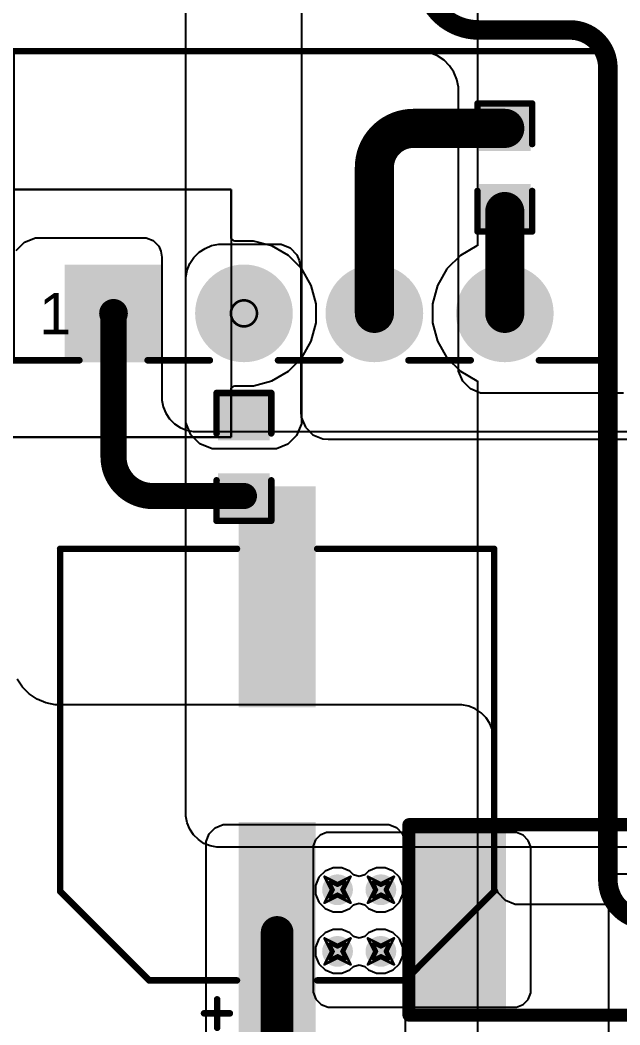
# Model space of a CAD drawing. Header units: inches. Extents: x -2 to 5376, y -4 to 5426.
# Drawn here: x 97.49 to 109.18, y 9.26 to 28.82 of the extents above; entities that cross this region are included whole.
import ezdxf

# ---------------------------------------------------------------- set-up
doc = ezdxf.new("R2010")
doc.units = ezdxf.units.IN
for name, color, linetype in [('Bottom Layer', 5, 'Continuous'), ('Bottom Overlay', 54, 'Continuous'), ('Bottom Paste', 16, 'Continuous'), ('Bottom Solder', 6, 'Continuous'), ('Drill Drawing', 1, 'Continuous'), ('Layer 1', 16, 'Continuous'), ('Layer 2', 76, 'Continuous'), ('Multi-Layer', 9, 'Continuous'), ('Pad Holes', 156, 'Continuous'), ('Top Layer', 1, 'Continuous'), ('Top Overlay', 2, 'Continuous'), ('Top Paste', 8, 'Continuous'), ('Top Solder', 216, 'Continuous'), ('Via Holes', 16, 'Continuous')]:
    doc.layers.add(name, color=color, linetype=linetype)
doc.styles.add('Arial', font='', dxfattribs={"height": 0.2})
doc.styles.get('Arial').set_extended_font_data('Arial')

# ---------------------------------------------------------------- blocks, each defined once
blk = doc.blocks.new('UD2C100M0810_129')
at = {"layer": 'Top Layer'}
for points in [[(-5.367, 0.7), (-1.167, 0.7), (-1.167, -0.7), (-5.367, -0.7)], [(1.167, 0.7), (5.367, 0.7), (5.367, -0.7), (1.167, -0.7)]]:
    blk.add_hatch(color=1, dxfattribs=at).paths.add_polyline_path(points)
at = {"layer": 'Top Paste'}
for points in [[(-5.367, 0.7), (-1.167, 0.7), (-1.167, -0.7), (-5.367, -0.7)], [(1.167, 0.7), (5.367, 0.7), (5.367, -0.7), (1.167, -0.7)]]:
    blk.add_hatch(color=8, dxfattribs=at).paths.add_polyline_path(points)
at = {"layer": 'Top Solder'}
for points in [[(-5.418, 0.751), (-1.116, 0.751), (-1.116, -0.751), (-5.418, -0.751)], [(1.116, 0.751), (5.418, 0.751), (5.418, -0.751), (1.116, -0.751)]]:
    blk.add_hatch(color=216, dxfattribs=at).paths.add_polyline_path(points)
at = {"layer": 'Top Overlay', "const_width": 0.127}
for points in [[(-2.465, 4.226), (-4.201, 2.49)], [(-2.465, 4.226), (4.201, 4.226)], [(4.201, 4.226), (4.201, 0.782)], [(-4.201, 2.49), (-4.201, 0.782)], [(-4.842, 1.423), (-4.842, 0.92)], [(-5.123, 1.168), (-4.57, 1.168)], [(-4.201, -0.782), (-4.201, -2.49)], [(4.201, -0.782), (4.201, -4.226)], [(-4.201, -2.49), (-2.465, -4.226)], [(-2.465, -4.226), (4.201, -4.226)]]:
    blk.add_lwpolyline(points, dxfattribs=at)
at = {"layer": 'Top Overlay', "const_width": 0.0635}
for points in [[(-2.497, 4.226, 1), (-2.433, 4.226, 1)], [(-2.497, 4.226, 1), (-2.433, 4.226, 1)], [(4.169, 4.226, 1), (4.233, 4.226, 1)], [(4.169, 4.226, 1), (4.233, 4.226, 1)], [(-4.233, 2.49, 1), (-4.169, 2.49, 1)], [(-4.233, 2.49, 1), (-4.169, 2.49, 1)], [(-4.874, 1.423, 1), (-4.81, 1.423, 1)], [(-5.155, 1.168, 1), (-5.092, 1.168, 1)], [(-4.602, 1.168, 1), (-4.538, 1.168, 1)], [(-4.874, 0.92, 1), (-4.81, 0.92, 1)], [(-4.233, 0.782, 1), (-4.169, 0.782, 1)], [(4.169, 0.782, 1), (4.233, 0.782, 1)], [(-4.233, -0.782, 1), (-4.169, -0.782, 1)], [(4.169, -0.782, 1), (4.233, -0.782, 1)], [(-4.233, -2.49, 1), (-4.169, -2.49, 1)], [(-4.233, -2.49, 1), (-4.169, -2.49, 1)], [(-2.497, -4.226, 1), (-2.433, -4.226, 1)], [(-2.497, -4.226, 1), (-2.433, -4.226, 1)], [(4.169, -4.226, 1), (4.233, -4.226, 1)], [(4.169, -4.226, 1), (4.233, -4.226, 1)]]:
    blk.add_lwpolyline(points, format="xyb", close=True, dxfattribs=at)
blk = doc.blocks.new('B0303S_1WR2_140')
at = {"layer": 'Bottom Layer'}
blk.add_hatch(color=5, dxfattribs=at).paths.add_polyline_path([(-4.71, 0.9), (-2.91, 0.9), (-2.91, -0.9), (-4.71, -0.9)])
h = blk.add_hatch(color=5, dxfattribs=at)
edge = h.paths.add_edge_path()
edge.add_arc((-1.27, 0), 0.9, 0, 360)
h = blk.add_hatch(color=5, dxfattribs=at)
edge = h.paths.add_edge_path()
edge.add_arc((1.27, 0), 0.9, 0, 360)
h = blk.add_hatch(color=5, dxfattribs=at)
edge = h.paths.add_edge_path()
edge.add_arc((3.81, 0), 0.9, 0, 360)
at = {"layer": 'Bottom Solder'}
blk.add_hatch(color=6, dxfattribs=at).paths.add_polyline_path([(-4.761, 0.951), (-2.859, 0.951), (-2.859, -0.951), (-4.761, -0.951)])
h = blk.add_hatch(color=6, dxfattribs=at)
edge = h.paths.add_edge_path()
edge.add_arc((-1.27, 0), 0.951, 0, 360)
h = blk.add_hatch(color=6, dxfattribs=at)
edge = h.paths.add_edge_path()
edge.add_arc((1.27, 0), 0.951, 0, 360)
h = blk.add_hatch(color=6, dxfattribs=at)
edge = h.paths.add_edge_path()
edge.add_arc((3.81, 0), 0.951, 0, 360)
at = {"layer": 'Layer 1'}
blk.add_hatch(color=16, dxfattribs=at).paths.add_polyline_path([(-4.71, 0.9), (-2.91, 0.9), (-2.91, -0.9), (-4.71, -0.9)])
h = blk.add_hatch(color=16, dxfattribs=at)
edge = h.paths.add_edge_path()
edge.add_arc((-1.27, 0), 0.9, 0, 360)
h = blk.add_hatch(color=16, dxfattribs=at)
edge = h.paths.add_edge_path()
edge.add_arc((1.27, 0), 0.9, 0, 360)
h = blk.add_hatch(color=16, dxfattribs=at)
edge = h.paths.add_edge_path()
edge.add_arc((3.81, 0), 0.9, 0, 360)
at = {"layer": 'Layer 2'}
blk.add_hatch(color=76, dxfattribs=at).paths.add_polyline_path([(-4.71, 0.9), (-2.91, 0.9), (-2.91, -0.9), (-4.71, -0.9)])
h = blk.add_hatch(color=76, dxfattribs=at)
edge = h.paths.add_edge_path()
edge.add_arc((-1.27, 0), 0.9, 0, 360)
h = blk.add_hatch(color=76, dxfattribs=at)
edge = h.paths.add_edge_path()
edge.add_arc((1.27, 0), 0.9, 0, 360)
h = blk.add_hatch(color=76, dxfattribs=at)
edge = h.paths.add_edge_path()
edge.add_arc((3.81, 0), 0.9, 0, 360)
at = {"layer": 'Multi-Layer'}
blk.add_hatch(color=9, dxfattribs=at).paths.add_polyline_path([(-4.71, 0.9), (-2.91, 0.9), (-2.91, -0.9), (-4.71, -0.9)])
h = blk.add_hatch(color=9, dxfattribs=at)
edge = h.paths.add_edge_path()
edge.add_arc((-1.27, 0), 0.9, 0, 360)
h = blk.add_hatch(color=9, dxfattribs=at)
edge = h.paths.add_edge_path()
edge.add_arc((1.27, 0), 0.9, 0, 360)
h = blk.add_hatch(color=9, dxfattribs=at)
edge = h.paths.add_edge_path()
edge.add_arc((3.81, 0), 0.9, 0, 360)
at = {"layer": 'Pad Holes'}
h = blk.add_hatch(color=7, dxfattribs=at)
edge = h.paths.add_edge_path()
edge.add_arc((-3.81, 0), 0.45, 0, 360)
h = blk.add_hatch(color=7, dxfattribs=at)
edge = h.paths.add_edge_path()
edge.add_arc((-1.27, 0), 0.45, 0, 360)
h = blk.add_hatch(color=7, dxfattribs=at)
edge = h.paths.add_edge_path()
edge.add_arc((1.27, 0), 0.45, 0, 360)
h = blk.add_hatch(color=7, dxfattribs=at)
edge = h.paths.add_edge_path()
edge.add_arc((3.81, 0), 0.45, 0, 360)
at = {"layer": 'Top Layer'}
blk.add_hatch(color=1, dxfattribs=at).paths.add_polyline_path([(-4.71, 0.9), (-2.91, 0.9), (-2.91, -0.9), (-4.71, -0.9)])
h = blk.add_hatch(color=1, dxfattribs=at)
edge = h.paths.add_edge_path()
edge.add_arc((-1.27, 0), 0.9, 0, 360)
h = blk.add_hatch(color=1, dxfattribs=at)
edge = h.paths.add_edge_path()
edge.add_arc((1.27, 0), 0.9, 0, 360)
h = blk.add_hatch(color=1, dxfattribs=at)
edge = h.paths.add_edge_path()
edge.add_arc((3.81, 0), 0.9, 0, 360)
at = {"layer": 'Top Solder'}
blk.add_hatch(color=216, dxfattribs=at).paths.add_polyline_path([(-4.761, 0.951), (-2.859, 0.951), (-2.859, -0.951), (-4.761, -0.951)])
h = blk.add_hatch(color=216, dxfattribs=at)
edge = h.paths.add_edge_path()
edge.add_arc((-1.27, 0), 0.951, 0, 360)
h = blk.add_hatch(color=216, dxfattribs=at)
edge = h.paths.add_edge_path()
edge.add_arc((1.27, 0), 0.951, 0, 360)
h = blk.add_hatch(color=216, dxfattribs=at)
edge = h.paths.add_edge_path()
edge.add_arc((3.81, 0), 0.951, 0, 360)
at = {"layer": 'Top Overlay', "const_width": 0.127}
for points in [[(-5.791, 5.105), (5.809, 5.105)], [(-5.791, -0.914), (-5.791, 5.086)], [(5.817, -0.894), (5.817, 5.105)], [(-5.791, -0.914), (-4.474, -0.914)], [(-3.146, -0.914), (-1.934, -0.914)], [(-0.606, -0.914), (0.606, -0.914)], [(1.934, -0.914), (3.146, -0.914)], [(4.474, -0.914), (5.817, -0.914)]]:
    blk.add_lwpolyline(points, dxfattribs=at)
at = {"layer": 'Top Overlay', "const_width": 0.0635}
for points in [[(-5.823, 5.105, 1), (-5.759, 5.105, 1)], [(-5.823, 5.086, 1), (-5.759, 5.086, 1)], [(5.777, 5.105, 1), (5.84, 5.105, 1)], [(5.785, 5.105, 1), (5.848, 5.105, 1)], [(-5.823, -0.914, 1), (-5.759, -0.914, 1)], [(-5.823, -0.914, 1), (-5.759, -0.914, 1)], [(-4.506, -0.914, 1), (-4.442, -0.914, 1)], [(-3.178, -0.914, 1), (-3.114, -0.914, 1)], [(-1.966, -0.914, 1), (-1.902, -0.914, 1)], [(-0.638, -0.914, 1), (-0.574, -0.914, 1)], [(0.574, -0.914, 1), (0.638, -0.914, 1)], [(1.902, -0.914, 1), (1.966, -0.914, 1)], [(3.114, -0.914, 1), (3.178, -0.914, 1)], [(4.442, -0.914, 1), (4.506, -0.914, 1)], [(5.785, -0.894, 1), (5.848, -0.894, 1)], [(5.785, -0.914, 1), (5.848, -0.914, 1)]]:
    blk.add_lwpolyline(points, format="xyb", close=True, dxfattribs=at)
at = {"layer": 'Top Overlay', "style": 'Arial'}
blk.add_text('1', height=0.8, rotation=360, dxfattribs=at).set_placement((-5.258, -0.406))
blk = doc.blocks.new('RES_2512_B_155')
at = {"layer": 'Bottom Layer'}
for points in [[(-4.05, 1.7), (-2.45, 1.7), (-2.45, -1.7), (-4.05, -1.7)], [(2.45, 1.7), (4.05, 1.7), (4.05, -1.7), (2.45, -1.7)]]:
    blk.add_hatch(color=5, dxfattribs=at).paths.add_polyline_path(points)
at = {"layer": 'Bottom Paste'}
for points in [[(-4.05, 1.7), (-2.45, 1.7), (-2.45, -1.7), (-4.05, -1.7)], [(2.45, 1.7), (4.05, 1.7), (4.05, -1.7), (2.45, -1.7)]]:
    blk.add_hatch(color=16, dxfattribs=at).paths.add_polyline_path(points)
at = {"layer": 'Bottom Solder'}
for points in [[(-4.152, 1.802), (-2.348, 1.802), (-2.348, -1.802), (-4.152, -1.802)], [(2.348, 1.802), (4.152, 1.802), (4.152, -1.802), (2.348, -1.802)]]:
    blk.add_hatch(color=6, dxfattribs=at).paths.add_polyline_path(points)
at = {"layer": 'Bottom Overlay', "const_width": 0.254}
for points in [[(4.237, 1.854), (-4.242, 1.854)], [(-4.242, 1.854), (-4.242, -1.854)], [(4.237, 1.854), (4.237, -1.854)], [(4.237, -1.854), (-4.242, -1.854)]]:
    blk.add_lwpolyline(points, dxfattribs=at)
at = {"layer": 'Bottom Overlay', "const_width": 0.127}
for points in [[(-4.305, 1.854, 1), (-4.178, 1.854, 1)], [(-4.305, 1.854, 1), (-4.178, 1.854, 1)], [(4.173, 1.854, 1), (4.3, 1.854, 1)], [(4.173, 1.854, 1), (4.3, 1.854, 1)], [(-4.305, -1.854, 1), (-4.178, -1.854, 1)], [(-4.305, -1.854, 1), (-4.178, -1.854, 1)], [(4.173, -1.854, 1), (4.3, -1.854, 1)], [(4.173, -1.854, 1), (4.3, -1.854, 1)]]:
    blk.add_lwpolyline(points, format="xyb", close=True, dxfattribs=at)
blk = doc.blocks.new('C___0603_B_286')
at = {"layer": 'Bottom Layer'}
for points in [[(-1.143, -0.445), (-1.143, 0.445), (-0.381, 0.445), (-0.381, -0.445)], [(0.381, -0.445), (0.381, 0.445), (1.143, 0.445), (1.143, -0.445)]]:
    blk.add_hatch(color=5, dxfattribs=at).paths.add_polyline_path(points)
at = {"layer": 'Bottom Paste'}
for points in [[(-1.143, -0.445), (-1.143, 0.445), (-0.381, 0.445), (-0.381, -0.445)], [(0.381, -0.445), (0.381, 0.445), (1.143, 0.445), (1.143, -0.445)]]:
    blk.add_hatch(color=16, dxfattribs=at).paths.add_polyline_path(points)
at = {"layer": 'Bottom Solder'}
for points in [[(-1.203, -0.504), (-1.203, 0.504), (-0.321, 0.504), (-0.321, -0.504)], [(0.321, -0.504), (0.321, 0.504), (1.203, 0.504), (1.203, -0.504)]]:
    blk.add_hatch(color=6, dxfattribs=at).paths.add_polyline_path(points)
at = {"layer": 'Bottom Overlay', "const_width": 0.127}
for points in [[(-0.457, 0.533), (-1.245, 0.533)], [(-1.245, -0.533), (-1.245, 0.533)], [(1.245, 0.533), (0.457, 0.533)], [(1.245, -0.533), (1.245, 0.533)], [(-0.457, -0.533), (-1.245, -0.533)], [(1.245, -0.533), (0.457, -0.533)]]:
    blk.add_lwpolyline(points, dxfattribs=at)
at = {"layer": 'Bottom Overlay', "const_width": 0.0635}
for points in [[(-1.276, 0.533, 1), (-1.213, 0.533, 1)], [(-1.276, 0.533, 1), (-1.213, 0.533, 1)], [(-0.489, 0.533, 1), (-0.425, 0.533, 1)], [(0.425, 0.533, 1), (0.489, 0.533, 1)], [(1.213, 0.533, 1), (1.276, 0.533, 1)], [(1.213, 0.533, 1), (1.276, 0.533, 1)], [(-1.276, -0.533, 1), (-1.213, -0.533, 1)], [(-1.276, -0.533, 1), (-1.213, -0.533, 1)], [(-0.489, -0.533, 1), (-0.425, -0.533, 1)], [(0.425, -0.533, 1), (0.489, -0.533, 1)], [(1.213, -0.533, 1), (1.276, -0.533, 1)], [(1.213, -0.533, 1), (1.276, -0.533, 1)]]:
    blk.add_lwpolyline(points, format="xyb", close=True, dxfattribs=at)
blk = doc.blocks.new('C___0603_B_287')
at = {"layer": 'Bottom Layer'}
for points in [[(-1.143, -0.445), (-1.143, 0.445), (-0.381, 0.445), (-0.381, -0.445)], [(0.381, -0.445), (0.381, 0.445), (1.143, 0.445), (1.143, -0.445)]]:
    blk.add_hatch(color=5, dxfattribs=at).paths.add_polyline_path(points)
at = {"layer": 'Bottom Paste'}
for points in [[(-1.143, -0.445), (-1.143, 0.445), (-0.381, 0.445), (-0.381, -0.445)], [(0.381, -0.445), (0.381, 0.445), (1.143, 0.445), (1.143, -0.445)]]:
    blk.add_hatch(color=16, dxfattribs=at).paths.add_polyline_path(points)
at = {"layer": 'Bottom Solder'}
for points in [[(-1.203, -0.504), (-1.203, 0.504), (-0.321, 0.504), (-0.321, -0.504)], [(0.321, -0.504), (0.321, 0.504), (1.203, 0.504), (1.203, -0.504)]]:
    blk.add_hatch(color=6, dxfattribs=at).paths.add_polyline_path(points)
at = {"layer": 'Bottom Overlay', "const_width": 0.127}
for points in [[(-1.245, 0.533), (-0.457, 0.533)], [(-1.245, 0.533), (-1.245, -0.533)], [(0.457, 0.533), (1.245, 0.533)], [(1.245, 0.533), (1.245, -0.533)], [(-1.245, -0.533), (-0.457, -0.533)], [(0.457, -0.533), (1.245, -0.533)]]:
    blk.add_lwpolyline(points, dxfattribs=at)
at = {"layer": 'Bottom Overlay', "const_width": 0.0635}
for points in [[(-1.276, 0.533, 1), (-1.213, 0.533, 1)], [(-1.276, 0.533, 1), (-1.213, 0.533, 1)], [(-0.489, 0.533, 1), (-0.425, 0.533, 1)], [(0.425, 0.533, 1), (0.489, 0.533, 1)], [(1.213, 0.533, 1), (1.276, 0.533, 1)], [(1.213, 0.533, 1), (1.276, 0.533, 1)], [(-1.276, -0.533, 1), (-1.213, -0.533, 1)], [(-1.276, -0.533, 1), (-1.213, -0.533, 1)], [(-0.489, -0.533, 1), (-0.425, -0.533, 1)], [(0.425, -0.533, 1), (0.489, -0.533, 1)], [(1.213, -0.533, 1), (1.276, -0.533, 1)], [(1.213, -0.533, 1), (1.276, -0.533, 1)]]:
    blk.add_lwpolyline(points, format="xyb", close=True, dxfattribs=at)

msp = doc.modelspace()

# ---------------------------------------------------------------- hatches: boundary and pattern name
at = {"layer": 'Bottom Layer'}
h = msp.add_hatch(color=5, dxfattribs=at)
edge = h.paths.add_edge_path()
edge.add_arc((103.677, 11.893), 0.3, 0, 360)
h = msp.add_hatch(color=5, dxfattribs=at)
edge = h.paths.add_edge_path()
edge.add_arc((104.521, 11.893), 0.3, 0, 360)
h = msp.add_hatch(color=5, dxfattribs=at)
edge = h.paths.add_edge_path()
edge.add_arc((103.677, 10.693), 0.3, 0, 360)
h = msp.add_hatch(color=5, dxfattribs=at)
edge = h.paths.add_edge_path()
edge.add_arc((104.521, 10.693), 0.3, 0, 360)
at = {"layer": 'Layer 1'}
h = msp.add_hatch(color=16, dxfattribs=at)
edge = h.paths.add_edge_path()
edge.add_arc((103.677, 11.893), 0.3, 0, 360)
h = msp.add_hatch(color=16, dxfattribs=at)
edge = h.paths.add_edge_path()
edge.add_arc((104.521, 11.893), 0.3, 0, 360)
h = msp.add_hatch(color=16, dxfattribs=at)
edge = h.paths.add_edge_path()
edge.add_arc((103.677, 10.693), 0.3, 0, 360)
h = msp.add_hatch(color=16, dxfattribs=at)
edge = h.paths.add_edge_path()
edge.add_arc((104.521, 10.693), 0.3, 0, 360)
at = {"layer": 'Layer 2'}
h = msp.add_hatch(color=76, dxfattribs=at)
edge = h.paths.add_edge_path()
edge.add_arc((103.677, 11.893), 0.3, 0, 360)
h = msp.add_hatch(color=76, dxfattribs=at)
edge = h.paths.add_edge_path()
edge.add_arc((104.521, 11.893), 0.3, 0, 360)
h = msp.add_hatch(color=76, dxfattribs=at)
edge = h.paths.add_edge_path()
edge.add_arc((103.677, 10.693), 0.3, 0, 360)
h = msp.add_hatch(color=76, dxfattribs=at)
edge = h.paths.add_edge_path()
edge.add_arc((104.521, 10.693), 0.3, 0, 360)
at = {"layer": 'Top Layer'}
h = msp.add_hatch(color=1, dxfattribs=at)
edge = h.paths.add_edge_path()
edge.add_arc((103.677, 11.893), 0.3, 0, 360)
h = msp.add_hatch(color=1, dxfattribs=at)
edge = h.paths.add_edge_path()
edge.add_arc((104.521, 11.893), 0.3, 0, 360)
h = msp.add_hatch(color=1, dxfattribs=at)
edge = h.paths.add_edge_path()
edge.add_arc((103.677, 10.693), 0.3, 0, 360)
h = msp.add_hatch(color=1, dxfattribs=at)
edge = h.paths.add_edge_path()
edge.add_arc((104.521, 10.693), 0.3, 0, 360)
at = {"layer": 'Via Holes'}
h = msp.add_hatch(color=7, dxfattribs=at)
edge = h.paths.add_edge_path()
edge.add_arc((103.677, 11.893), 0.15, 0, 360)
h = msp.add_hatch(color=7, dxfattribs=at)
edge = h.paths.add_edge_path()
edge.add_arc((104.521, 11.893), 0.15, 0, 360)
h = msp.add_hatch(color=7, dxfattribs=at)
edge = h.paths.add_edge_path()
edge.add_arc((103.677, 10.693), 0.15, 0, 360)
h = msp.add_hatch(color=7, dxfattribs=at)
edge = h.paths.add_edge_path()
edge.add_arc((104.521, 10.693), 0.15, 0, 360)

# ---------------------------------------------------------------- linework, layer by layer
at = {"layer": 'Bottom Layer'}
for p, q in [((102.972, 35.266), (102.972, 21.082)), ((100.722, 24.522), (100.722, 32.397)), ((100.722, 21.706), (100.722, 24.522)), ((100.722, 24.522), (100.722, 24.522)), ((100.722, 21.528), (100.722, 21.706)), ((100.722, 21.706), (100.722, 21.706)), ((100.722, 21.706), (100.722, 21.706)), ((100.722, 21.113), (100.722, 21.528)), ((100.722, 20.986), (100.722, 21.113)), ((100.819, 20.752), (100.722, 20.986)), ((102.972, 20.961), (102.88, 20.739)), ((102.972, 21.082), (102.972, 20.961)), ((100.998, 20.573), (100.819, 20.752)), ((102.88, 20.739), (102.709, 20.568)), ((101.232, 20.476), (100.998, 20.573)), ((102.709, 20.568), (102.486, 20.476)), ((101.359, 20.476), (101.232, 20.476)), ((102.486, 20.476), (101.359, 20.476)), ((103.34, 12.957), (103.249, 12.866)), ((103.459, 13.006), (103.34, 12.957)), ((103.523, 13.006), (103.459, 13.006)), ((107.093, 13.006), (103.523, 13.006)), ((107.093, 13.006), (107.093, 13.006)), ((107.162, 13.006), (107.093, 13.006)), ((107.291, 12.953), (107.162, 13.006)), ((107.389, 12.855), (107.291, 12.953)), ((103.249, 12.866), (103.2, 12.747)), ((103.2, 12.747), (103.2, 12.683)), ((107.442, 12.727), (107.389, 12.855)), ((107.442, 12.657), (107.442, 12.727)), ((103.2, 12.683), (103.2, 12.683)), ((103.2, 12.683), (103.2, 9.972)), ((107.442, 9.957), (107.442, 12.657)), ((103.2, 9.972), (103.2, 9.899)), ((103.2, 9.899), (103.256, 9.765)), ((107.389, 9.758), (107.442, 9.887)), ((107.442, 9.887), (107.442, 9.957)), ((107.442, 9.957), (107.442, 9.957)), ((103.256, 9.765), (103.358, 9.662)), ((103.358, 9.662), (103.493, 9.606)), ((103.493, 9.606), (103.565, 9.606)), ((103.565, 9.606), (103.565, 9.606)), ((103.565, 9.606), (107.092, 9.606)), ((107.092, 9.606), (107.161, 9.606)), ((107.161, 9.606), (107.29, 9.66)), ((107.29, 9.66), (107.389, 9.758))]:
    msp.add_line(p, q, dxfattribs=at)
for points, const_width in [([(106.421, 28.631, -0.414214), (105.359, 29.693)], 0.381), ([(108.204, 28.631, -0.414214), (108.941, 27.895)], 0.381), ([(104.394, 25.953, -0.414214), (105.156, 26.715)], 0.762), ([(100.076, 19.558, -0.414214), (99.314, 20.32)], 0.508), ([(109.722, 11.306, -0.414214), (108.941, 12.087)], 0.381)]:
    msp.add_lwpolyline(points, format="xyb", dxfattribs=dict(at, const_width=const_width))
for points, const_width in [([(106.421, 28.631), (108.204, 28.631)], 0.381), ([(108.941, 12.087), (108.941, 27.895)], 0.381), ([(105.156, 26.715), (106.934, 26.715)], 0.762), ([(104.394, 23.114), (104.394, 25.953)], 0.762), ([(106.934, 23.114), (106.934, 25.096)], 0.762), ([(99.314, 20.32), (99.314, 23.114)], 0.508), ([(100.076, 19.558), (101.854, 19.558)], 0.508)]:
    msp.add_lwpolyline(points, dxfattribs=dict(at, const_width=const_width))
for points, const_width in [([(106.325, 28.631, 1), (106.516, 28.631, 1)], 0.191), ([(106.325, 28.631, 1), (106.516, 28.631, 1)], 0.191), ([(108.109, 28.631, 1), (108.299, 28.631, 1)], 0.191), ([(108.109, 28.631, 1), (108.299, 28.631, 1)], 0.191), ([(108.845, 27.895, 1), (109.036, 27.895, 1)], 0.191), ([(108.845, 27.895, 1), (109.036, 27.895, 1)], 0.191), ([(104.966, 26.715, 1), (105.347, 26.715, 1)], 0.381), ([(104.966, 26.715, 1), (105.347, 26.715, 1)], 0.381), ([(106.743, 26.715, 1), (107.124, 26.715, 1)], 0.381), ([(104.204, 25.953, 1), (104.585, 25.953, 1)], 0.381), ([(104.204, 25.953, 1), (104.585, 25.953, 1)], 0.381), ([(106.743, 25.096, 1), (107.124, 25.096, 1)], 0.381), ([(104.204, 23.114, 1), (104.585, 23.114, 1)], 0.381), ([(106.743, 23.114, 1), (107.124, 23.114, 1)], 0.381), ([(99.187, 23.114, 1), (99.441, 23.114, 1)], 0.254), ([(99.187, 20.32, 1), (99.441, 20.32, 1)], 0.254), ([(99.187, 20.32, 1), (99.441, 20.32, 1)], 0.254), ([(99.949, 19.558, 1), (100.203, 19.558, 1)], 0.254), ([(99.949, 19.558, 1), (100.203, 19.558, 1)], 0.254), ([(101.727, 19.558, 1), (101.981, 19.558, 1)], 0.254), ([(108.845, 12.087, 1), (109.036, 12.087, 1)], 0.191), ([(108.845, 12.087, 1), (109.036, 12.087, 1)], 0.191)]:
    msp.add_lwpolyline(points, format="xyb", close=True, dxfattribs=dict(at, const_width=const_width))
at = {"layer": 'Drill Drawing'}
for points, const_width in [([(99.568, 23.114, 1), (99.06, 23.114, 1)], 0.0508), ([(102.108, 23.114, 1), (101.6, 23.114, 1)], 0.0508), ([(104.648, 23.114, 1), (104.14, 23.114, 1)], 0.0508), ([(107.188, 23.114, 1), (106.68, 23.114, 1)], 0.0508), ([(99.047, 23.114, 1), (99.073, 23.114, 1)], 0.0254), ([(99.555, 23.114, 1), (99.581, 23.114, 1)], 0.0254), ([(101.587, 23.114, 1), (101.613, 23.114, 1)], 0.0254), ([(102.095, 23.114, 1), (102.121, 23.114, 1)], 0.0254), ([(104.127, 23.114, 1), (104.153, 23.114, 1)], 0.0254), ([(104.635, 23.114, 1), (104.661, 23.114, 1)], 0.0254), ([(106.667, 23.114, 1), (106.693, 23.114, 1)], 0.0254), ([(107.175, 23.114, 1), (107.201, 23.114, 1)], 0.0254), ([(103.41, 12.147, 1), (103.435, 12.147, 1)], 0.0254), ([(103.41, 12.147, 1), (103.435, 12.147, 1)], 0.0254), ([(103.918, 12.147, 1), (103.943, 12.147, 1)], 0.0254), ([(103.918, 12.147, 1), (103.943, 12.147, 1)], 0.0254), ([(104.254, 12.147, 1), (104.28, 12.147, 1)], 0.0254), ([(104.254, 12.147, 1), (104.28, 12.147, 1)], 0.0254), ([(104.762, 12.147, 1), (104.788, 12.147, 1)], 0.0254), ([(104.762, 12.147, 1), (104.788, 12.147, 1)], 0.0254), ([(103.511, 12.046, 1), (103.537, 12.046, 1)], 0.0254), ([(103.511, 12.046, 1), (103.537, 12.046, 1)], 0.0254), ([(103.664, 12.02, 1), (103.689, 12.02, 1)], 0.0254), ([(103.664, 12.02, 1), (103.689, 12.02, 1)], 0.0254), ([(103.664, 11.97, 1), (103.689, 11.97, 1)], 0.0254), ([(103.664, 11.97, 1), (103.689, 11.97, 1)], 0.0254), ([(103.816, 12.046, 1), (103.842, 12.046, 1)], 0.0254), ([(103.816, 12.046, 1), (103.842, 12.046, 1)], 0.0254), ([(104.356, 12.046, 1), (104.381, 12.046, 1)], 0.0254), ([(104.356, 12.046, 1), (104.381, 12.046, 1)], 0.0254), ([(104.508, 12.02, 1), (104.534, 12.02, 1)], 0.0254), ([(104.508, 12.02, 1), (104.534, 12.02, 1)], 0.0254), ([(104.508, 11.97, 1), (104.534, 11.97, 1)], 0.0254), ([(104.508, 11.97, 1), (104.534, 11.97, 1)], 0.0254), ([(104.661, 12.046, 1), (104.686, 12.046, 1)], 0.0254), ([(104.661, 12.046, 1), (104.686, 12.046, 1)], 0.0254), ([(103.511, 11.741, 1), (103.537, 11.741, 1)], 0.0254), ([(103.511, 11.741, 1), (103.537, 11.741, 1)], 0.0254), ([(103.537, 11.893, 1), (103.562, 11.893, 1)], 0.0254), ([(103.537, 11.893, 1), (103.562, 11.893, 1)], 0.0254), ([(103.588, 11.893, 1), (103.613, 11.893, 1)], 0.0254), ([(103.588, 11.893, 1), (103.613, 11.893, 1)], 0.0254), ([(103.664, 11.817, 1), (103.689, 11.817, 1)], 0.0254), ([(103.664, 11.817, 1), (103.689, 11.817, 1)], 0.0254), ([(103.664, 11.766, 1), (103.689, 11.766, 1)], 0.0254), ([(103.664, 11.766, 1), (103.689, 11.766, 1)], 0.0254), ([(103.74, 11.893, 1), (103.765, 11.893, 1)], 0.0254), ([(103.74, 11.893, 1), (103.765, 11.893, 1)], 0.0254), ([(103.791, 11.893, 1), (103.816, 11.893, 1)], 0.0254), ([(103.791, 11.893, 1), (103.816, 11.893, 1)], 0.0254), ([(103.816, 11.741, 1), (103.842, 11.741, 1)], 0.0254), ([(103.816, 11.741, 1), (103.842, 11.741, 1)], 0.0254), ([(104.356, 11.741, 1), (104.381, 11.741, 1)], 0.0254), ([(104.356, 11.741, 1), (104.381, 11.741, 1)], 0.0254), ([(104.381, 11.893, 1), (104.407, 11.893, 1)], 0.0254), ([(104.381, 11.893, 1), (104.407, 11.893, 1)], 0.0254), ([(104.432, 11.893, 1), (104.457, 11.893, 1)], 0.0254), ([(104.432, 11.893, 1), (104.457, 11.893, 1)], 0.0254), ([(104.508, 11.817, 1), (104.534, 11.817, 1)], 0.0254), ([(104.508, 11.817, 1), (104.534, 11.817, 1)], 0.0254), ([(104.508, 11.766, 1), (104.534, 11.766, 1)], 0.0254), ([(104.508, 11.766, 1), (104.534, 11.766, 1)], 0.0254), ([(104.585, 11.893, 1), (104.61, 11.893, 1)], 0.0254), ([(104.585, 11.893, 1), (104.61, 11.893, 1)], 0.0254), ([(104.635, 11.893, 1), (104.661, 11.893, 1)], 0.0254), ([(104.635, 11.893, 1), (104.661, 11.893, 1)], 0.0254), ([(104.661, 11.741, 1), (104.686, 11.741, 1)], 0.0254), ([(104.661, 11.741, 1), (104.686, 11.741, 1)], 0.0254), ([(103.41, 11.639, 1), (103.435, 11.639, 1)], 0.0254), ([(103.41, 11.639, 1), (103.435, 11.639, 1)], 0.0254), ([(103.918, 11.639, 1), (103.943, 11.639, 1)], 0.0254), ([(103.918, 11.639, 1), (103.943, 11.639, 1)], 0.0254), ([(104.254, 11.639, 1), (104.28, 11.639, 1)], 0.0254), ([(104.254, 11.639, 1), (104.28, 11.639, 1)], 0.0254), ([(104.762, 11.639, 1), (104.788, 11.639, 1)], 0.0254), ([(104.762, 11.639, 1), (104.788, 11.639, 1)], 0.0254), ([(103.41, 10.947, 1), (103.435, 10.947, 1)], 0.0254), ([(103.41, 10.947, 1), (103.435, 10.947, 1)], 0.0254), ([(103.918, 10.947, 1), (103.943, 10.947, 1)], 0.0254), ([(103.918, 10.947, 1), (103.943, 10.947, 1)], 0.0254), ([(104.254, 10.947, 1), (104.28, 10.947, 1)], 0.0254), ([(104.254, 10.947, 1), (104.28, 10.947, 1)], 0.0254), ([(104.762, 10.947, 1), (104.788, 10.947, 1)], 0.0254), ([(104.762, 10.947, 1), (104.788, 10.947, 1)], 0.0254), ([(103.511, 10.846, 1), (103.537, 10.846, 1)], 0.0254), ([(103.511, 10.846, 1), (103.537, 10.846, 1)], 0.0254), ([(103.664, 10.82, 1), (103.689, 10.82, 1)], 0.0254), ([(103.664, 10.82, 1), (103.689, 10.82, 1)], 0.0254), ([(103.664, 10.77, 1), (103.689, 10.77, 1)], 0.0254), ([(103.664, 10.77, 1), (103.689, 10.77, 1)], 0.0254), ([(103.816, 10.846, 1), (103.842, 10.846, 1)], 0.0254), ([(103.816, 10.846, 1), (103.842, 10.846, 1)], 0.0254), ([(104.356, 10.846, 1), (104.381, 10.846, 1)], 0.0254), ([(104.356, 10.846, 1), (104.381, 10.846, 1)], 0.0254), ([(104.508, 10.82, 1), (104.534, 10.82, 1)], 0.0254), ([(104.508, 10.82, 1), (104.534, 10.82, 1)], 0.0254), ([(104.508, 10.77, 1), (104.534, 10.77, 1)], 0.0254), ([(104.508, 10.77, 1), (104.534, 10.77, 1)], 0.0254), ([(104.661, 10.846, 1), (104.686, 10.846, 1)], 0.0254), ([(104.661, 10.846, 1), (104.686, 10.846, 1)], 0.0254), ([(103.511, 10.541, 1), (103.537, 10.541, 1)], 0.0254), ([(103.511, 10.541, 1), (103.537, 10.541, 1)], 0.0254), ([(103.537, 10.693, 1), (103.562, 10.693, 1)], 0.0254), ([(103.537, 10.693, 1), (103.562, 10.693, 1)], 0.0254), ([(103.588, 10.693, 1), (103.613, 10.693, 1)], 0.0254), ([(103.588, 10.693, 1), (103.613, 10.693, 1)], 0.0254), ([(103.664, 10.617, 1), (103.689, 10.617, 1)], 0.0254), ([(103.664, 10.617, 1), (103.689, 10.617, 1)], 0.0254), ([(103.664, 10.566, 1), (103.689, 10.566, 1)], 0.0254), ([(103.664, 10.566, 1), (103.689, 10.566, 1)], 0.0254), ([(103.74, 10.693, 1), (103.765, 10.693, 1)], 0.0254), ([(103.74, 10.693, 1), (103.765, 10.693, 1)], 0.0254), ([(103.791, 10.693, 1), (103.816, 10.693, 1)], 0.0254), ([(103.791, 10.693, 1), (103.816, 10.693, 1)], 0.0254), ([(103.816, 10.541, 1), (103.842, 10.541, 1)], 0.0254), ([(103.816, 10.541, 1), (103.842, 10.541, 1)], 0.0254), ([(104.356, 10.541, 1), (104.381, 10.541, 1)], 0.0254), ([(104.356, 10.541, 1), (104.381, 10.541, 1)], 0.0254), ([(104.381, 10.693, 1), (104.407, 10.693, 1)], 0.0254), ([(104.381, 10.693, 1), (104.407, 10.693, 1)], 0.0254), ([(104.432, 10.693, 1), (104.457, 10.693, 1)], 0.0254), ([(104.432, 10.693, 1), (104.457, 10.693, 1)], 0.0254), ([(104.508, 10.617, 1), (104.534, 10.617, 1)], 0.0254), ([(104.508, 10.617, 1), (104.534, 10.617, 1)], 0.0254), ([(104.508, 10.566, 1), (104.534, 10.566, 1)], 0.0254), ([(104.508, 10.566, 1), (104.534, 10.566, 1)], 0.0254), ([(104.585, 10.693, 1), (104.61, 10.693, 1)], 0.0254), ([(104.585, 10.693, 1), (104.61, 10.693, 1)], 0.0254), ([(104.635, 10.693, 1), (104.661, 10.693, 1)], 0.0254), ([(104.635, 10.693, 1), (104.661, 10.693, 1)], 0.0254), ([(104.661, 10.541, 1), (104.686, 10.541, 1)], 0.0254), ([(104.661, 10.541, 1), (104.686, 10.541, 1)], 0.0254), ([(103.41, 10.439, 1), (103.435, 10.439, 1)], 0.0254), ([(103.41, 10.439, 1), (103.435, 10.439, 1)], 0.0254), ([(103.918, 10.439, 1), (103.943, 10.439, 1)], 0.0254), ([(103.918, 10.439, 1), (103.943, 10.439, 1)], 0.0254), ([(104.254, 10.439, 1), (104.28, 10.439, 1)], 0.0254), ([(104.254, 10.439, 1), (104.28, 10.439, 1)], 0.0254), ([(104.762, 10.439, 1), (104.788, 10.439, 1)], 0.0254), ([(104.762, 10.439, 1), (104.788, 10.439, 1)], 0.0254)]:
    msp.add_lwpolyline(points, format="xyb", close=True, dxfattribs=dict(at, const_width=const_width))
at = {"layer": 'Drill Drawing', "const_width": 0.0508}
for points in [[(103.423, 12.147), (103.677, 12.02)], [(103.423, 12.147), (103.55, 11.893)], [(103.677, 12.02), (103.931, 12.147)], [(103.804, 11.893), (103.931, 12.147)], [(104.267, 12.147), (104.521, 12.02)], [(104.267, 12.147), (104.394, 11.893)], [(104.521, 12.02), (104.775, 12.147)], [(104.648, 11.893), (104.775, 12.147)], [(103.524, 12.046), (103.677, 11.97)], [(103.524, 12.046), (103.6, 11.893)], [(103.677, 11.97), (103.829, 12.046)], [(103.753, 11.893), (103.829, 12.046)], [(104.369, 12.046), (104.521, 11.97)], [(104.369, 12.046), (104.445, 11.893)], [(104.521, 11.97), (104.673, 12.046)], [(104.597, 11.893), (104.673, 12.046)], [(103.423, 11.639), (103.55, 11.893)], [(103.423, 11.639), (103.677, 11.766)], [(103.524, 11.741), (103.6, 11.893)], [(103.524, 11.741), (103.677, 11.817)], [(103.677, 11.817), (103.829, 11.741)], [(103.677, 11.766), (103.931, 11.639)], [(103.753, 11.893), (103.829, 11.741)], [(103.804, 11.893), (103.931, 11.639)], [(104.267, 11.639), (104.394, 11.893)], [(104.267, 11.639), (104.521, 11.766)], [(104.369, 11.741), (104.445, 11.893)], [(104.369, 11.741), (104.521, 11.817)], [(104.521, 11.817), (104.673, 11.741)], [(104.521, 11.766), (104.775, 11.639)], [(104.597, 11.893), (104.673, 11.741)], [(104.648, 11.893), (104.775, 11.639)], [(103.423, 10.947), (103.677, 10.82)], [(103.423, 10.947), (103.55, 10.693)], [(103.677, 10.82), (103.931, 10.947)], [(103.804, 10.693), (103.931, 10.947)], [(104.267, 10.947), (104.521, 10.82)], [(104.267, 10.947), (104.394, 10.693)], [(104.521, 10.82), (104.775, 10.947)], [(104.648, 10.693), (104.775, 10.947)], [(103.524, 10.846), (103.677, 10.77)], [(103.524, 10.846), (103.6, 10.693)], [(103.677, 10.77), (103.829, 10.846)], [(103.753, 10.693), (103.829, 10.846)], [(104.369, 10.846), (104.521, 10.77)], [(104.369, 10.846), (104.445, 10.693)], [(104.521, 10.77), (104.673, 10.846)], [(104.597, 10.693), (104.673, 10.846)], [(103.423, 10.439), (103.55, 10.693)], [(103.423, 10.439), (103.677, 10.566)], [(103.524, 10.541), (103.6, 10.693)], [(103.524, 10.541), (103.677, 10.617)], [(103.677, 10.617), (103.829, 10.541)], [(103.677, 10.566), (103.931, 10.439)], [(103.753, 10.693), (103.829, 10.541)], [(103.804, 10.693), (103.931, 10.439)], [(104.267, 10.439), (104.394, 10.693)], [(104.267, 10.439), (104.521, 10.566)], [(104.369, 10.541), (104.445, 10.693)], [(104.369, 10.541), (104.521, 10.617)], [(104.521, 10.617), (104.673, 10.541)], [(104.521, 10.566), (104.775, 10.439)], [(104.597, 10.693), (104.673, 10.541)], [(104.648, 10.693), (104.775, 10.439)]]:
    msp.add_lwpolyline(points, dxfattribs=at)
at = {"layer": 'Layer 1'}
for p, q in [((106.401, 34.893), (106.401, 24.429)), ((96.901, 25.527), (101.604, 25.527)), ((101.604, 25.527), (96.901, 25.527)), ((101.604, 25.527), (101.604, 20.701)), ((101.604, 24.571), (101.604, 25.527)), ((101.669, 24.522), (101.604, 24.571)), ((102.039, 24.522), (101.669, 24.522)), ((102.397, 24.426), (102.039, 24.522)), ((102.719, 24.241), (102.397, 24.426)), ((106.391, 24.426), (106.069, 24.241)), ((106.401, 24.429), (106.391, 24.426)), ((102.981, 23.979), (102.719, 24.241)), ((106.069, 24.241), (105.807, 23.979)), ((103.166, 23.657), (102.981, 23.979)), ((105.807, 23.979), (105.622, 23.657)), ((103.262, 23.299), (103.166, 23.657)), ((105.622, 23.657), (105.526, 23.299)), ((103.262, 22.929), (103.262, 23.299)), ((105.526, 23.299), (105.526, 22.929)), ((103.166, 22.571), (103.262, 22.929)), ((105.526, 22.929), (105.622, 22.571)), ((102.981, 22.249), (103.166, 22.571)), ((105.622, 22.571), (105.807, 22.249)), ((102.719, 21.987), (102.981, 22.249)), ((105.807, 22.249), (106.069, 21.987)), ((102.397, 21.802), (102.719, 21.987)), ((106.069, 21.987), (106.391, 21.802)), ((102.039, 21.706), (102.397, 21.802)), ((106.391, 21.802), (106.401, 21.799)), ((106.401, 21.799), (106.401, -2.973)), ((101.604, 21.657), (101.669, 21.706)), ((101.604, 20.701), (101.604, 21.657)), ((101.669, 21.706), (102.039, 21.706)), ((101.604, 20.701), (96.901, 20.701)), ((96.901, 20.701), (101.604, 20.701)), ((103.315, 12.135), (103.25, 11.978)), ((103.435, 12.255), (103.315, 12.135)), ((103.592, 12.32), (103.435, 12.255)), ((103.762, 12.32), (103.592, 12.32)), ((103.918, 12.255), (103.762, 12.32)), ((103.988, 12.186), (103.918, 12.255)), ((104.099, 12.153), (103.988, 12.186)), ((104.21, 12.186), (104.099, 12.153)), ((104.279, 12.255), (104.21, 12.186)), ((104.436, 12.32), (104.279, 12.255)), ((104.606, 12.32), (104.436, 12.32)), ((104.763, 12.255), (104.606, 12.32)), ((104.883, 12.135), (104.763, 12.255)), ((104.948, 11.978), (104.883, 12.135)), ((103.25, 11.978), (103.25, 11.808)), ((104.948, 11.808), (104.948, 11.978)), ((103.25, 11.808), (103.315, 11.652)), ((104.883, 11.652), (104.948, 11.808)), ((103.315, 11.652), (103.435, 11.531)), ((103.918, 11.531), (103.988, 11.601)), ((103.988, 11.601), (104.099, 11.634)), ((104.099, 11.634), (104.21, 11.601)), ((104.21, 11.601), (104.279, 11.531)), ((104.763, 11.531), (104.883, 11.652)), ((103.435, 11.531), (103.592, 11.466)), ((103.592, 11.466), (103.762, 11.466)), ((103.762, 11.466), (103.918, 11.531)), ((104.279, 11.531), (104.436, 11.466)), ((104.436, 11.466), (104.606, 11.466)), ((104.606, 11.466), (104.763, 11.531)), ((103.435, 11.055), (103.315, 10.935)), ((103.592, 11.12), (103.435, 11.055)), ((103.762, 11.12), (103.592, 11.12)), ((103.918, 11.055), (103.762, 11.12)), ((103.988, 10.986), (103.918, 11.055)), ((104.099, 10.953), (103.988, 10.986)), ((104.21, 10.986), (104.099, 10.953)), ((104.279, 11.055), (104.21, 10.986)), ((104.436, 11.12), (104.279, 11.055)), ((104.606, 11.12), (104.436, 11.12)), ((104.763, 11.055), (104.606, 11.12)), ((104.883, 10.935), (104.763, 11.055)), ((103.315, 10.935), (103.25, 10.778)), ((103.25, 10.778), (103.25, 10.608)), ((104.948, 10.778), (104.883, 10.935)), ((104.948, 10.608), (104.948, 10.778)), ((103.25, 10.608), (103.315, 10.452)), ((104.883, 10.452), (104.948, 10.608)), ((103.315, 10.452), (103.435, 10.331)), ((103.918, 10.331), (103.988, 10.401)), ((103.988, 10.401), (104.099, 10.434)), ((104.099, 10.434), (104.21, 10.401)), ((104.21, 10.401), (104.279, 10.331)), ((104.763, 10.331), (104.883, 10.452)), ((103.435, 10.331), (103.592, 10.266)), ((103.592, 10.266), (103.762, 10.266)), ((103.762, 10.266), (103.918, 10.331)), ((104.279, 10.331), (104.436, 10.266)), ((104.436, 10.266), (104.606, 10.266)), ((104.606, 10.266), (104.763, 10.331))]:
    msp.add_line(p, q, dxfattribs=at)
at = {"layer": 'Layer 2'}
for p, q in [((105.256, 28.219), (69.194, 28.219)), ((105.332, 28.216), (105.256, 28.219)), ((105.482, 28.186), (105.332, 28.216)), ((105.623, 28.128), (105.482, 28.186)), ((105.75, 28.043), (105.623, 28.128)), ((105.857, 27.935), (105.75, 28.043)), ((105.942, 27.808), (105.857, 27.935)), ((106, 27.667), (105.942, 27.808)), ((106.03, 27.518), (106, 27.667)), ((106.034, 27.441), (106.03, 27.518)), ((106.034, 22.092), (106.034, 27.441)), ((106.034, 27.441), (106.034, 27.441)), ((106.034, 27.441), (106.034, 27.441)), ((106.034, 27.441), (106.034, 27.441)), ((101.225, 24.433), (101.362, 24.46)), ((101.362, 24.46), (102.48, 24.46)), ((102.48, 24.46), (102.576, 24.46)), ((102.576, 24.46), (102.752, 24.387)), ((100.88, 24.203), (100.979, 24.302)), ((100.979, 24.302), (101.096, 24.379)), ((101.096, 24.379), (101.225, 24.433)), ((102.752, 24.387), (102.887, 24.252)), ((100.749, 23.957), (100.803, 24.087)), ((100.803, 24.087), (100.88, 24.203)), ((102.887, 24.252), (102.932, 24.143)), ((102.932, 24.143), (102.96, 23.98)), ((100.722, 23.82), (100.749, 23.957)), ((102.96, 23.98), (102.96, 23.98)), ((102.96, 23.98), (102.96, 23.98)), ((102.96, 23.98), (102.96, 23.98)), ((102.96, 23.98), (102.96, 21.196)), ((100.722, 21.706), (100.722, 23.82)), ((106.034, 21.987), (106.034, 22.092)), ((106.115, 21.792), (106.034, 21.987)), ((106.264, 21.643), (106.115, 21.792)), ((100.722, 13.392), (100.722, 21.706)), ((106.459, 21.563), (106.264, 21.643)), ((109.248, 21.563), (106.459, 21.563)), ((102.96, 21.196), (102.97, 21.092)), ((102.97, 21.092), (103.05, 20.9)), ((103.05, 20.9), (103.197, 20.752)), ((103.197, 20.752), (103.39, 20.673)), ((103.39, 20.673), (103.494, 20.662)), ((103.494, 20.662), (109.918, 20.662)), ((100.722, 13.326), (100.722, 13.392)), ((100.748, 13.196), (100.722, 13.326)), ((100.799, 13.074), (100.748, 13.196)), ((100.872, 12.964), (100.799, 13.074)), ((100.966, 12.87), (100.872, 12.964)), ((101.076, 12.796), (100.966, 12.87)), ((101.198, 12.746), (101.076, 12.796)), ((101.328, 12.72), (101.198, 12.746)), ((101.394, 12.72), (101.328, 12.72)), ((119.94, 12.72), (101.394, 12.72)), ((108.961, 2.805), (108.961, 12.202)), ((108.961, 12.202), (113.114, 12.202))]:
    msp.add_line(p, q, dxfattribs=at)
at = {"layer": 'Top Layer'}
for p, q in [((97.42, 24.339), (97.581, 24.5)), ((97.581, 24.5), (97.792, 24.587)), ((97.792, 24.587), (97.906, 24.587)), ((97.906, 24.587), (99.873, 24.587)), ((99.873, 24.587), (99.949, 24.587)), ((99.949, 24.587), (100.089, 24.529)), ((100.089, 24.529), (100.196, 24.422)), ((100.196, 24.422), (100.237, 24.323)), ((100.237, 24.323), (100.254, 24.206)), ((100.254, 24.206), (100.254, 21.488)), ((100.254, 21.488), (100.257, 21.422)), ((100.257, 21.422), (100.283, 21.292)), ((100.283, 21.292), (100.334, 21.17)), ((100.334, 21.17), (100.407, 21.06)), ((100.407, 21.06), (100.501, 20.966)), ((100.501, 20.966), (100.611, 20.892)), ((100.611, 20.892), (100.733, 20.842)), ((100.733, 20.842), (100.863, 20.816)), ((100.863, 20.816), (100.93, 20.813)), ((100.93, 20.813), (109.792, 20.813)), ((97.543, 15.837), (97.44, 15.992)), ((97.674, 15.706), (97.543, 15.837)), ((97.828, 15.603), (97.674, 15.706)), ((97.999, 15.532), (97.828, 15.603)), ((98.181, 15.496), (97.999, 15.532)), ((98.274, 15.496), (98.181, 15.496)), ((106.032, 15.496), (98.274, 15.496)), ((106.1, 15.493), (106.032, 15.496)), ((106.234, 15.466), (106.1, 15.493)), ((106.359, 15.414), (106.234, 15.466)), ((106.472, 15.339), (106.359, 15.414)), ((106.569, 15.243), (106.472, 15.339)), ((106.644, 15.129), (106.569, 15.243)), ((106.696, 15.004), (106.644, 15.129)), ((106.723, 14.87), (106.696, 15.004)), ((106.726, 14.802), (106.723, 14.87)), ((106.726, 12.12), (106.726, 14.802)), ((101.296, 13.099), (101.447, 13.162)), ((101.447, 13.162), (101.529, 13.162)), ((101.529, 13.162), (101.529, 13.162)), ((101.529, 13.162), (104.598, 13.162)), ((104.598, 13.162), (104.676, 13.162)), ((104.676, 13.162), (104.822, 13.102)), ((101.117, 12.833), (101.18, 12.984)), ((101.18, 12.984), (101.296, 13.099)), ((104.822, 13.102), (104.933, 12.99)), ((104.933, 12.99), (104.994, 12.845)), ((101.117, 12.751), (101.117, 12.833)), ((101.117, 6.909), (101.117, 12.751)), ((104.994, 12.845), (104.994, 12.766)), ((104.994, 12.766), (104.994, 12.766)), ((104.994, 12.766), (104.994, 6.997)), ((106.726, 12.018), (106.726, 12.12)), ((106.804, 11.83), (106.726, 12.018)), ((106.948, 11.686), (106.804, 11.83)), ((107.137, 11.608), (106.948, 11.686)), ((107.239, 11.608), (107.137, 11.608)), ((112.954, 11.608), (107.239, 11.608))]:
    msp.add_line(p, q, dxfattribs=at)
at = {"layer": 'Top Layer', "const_width": 0.635}
msp.add_lwpolyline([(102.5, 7.032), (102.5, 11.062)], dxfattribs=at)
at = {"layer": 'Top Layer', "const_width": 0.318}
msp.add_lwpolyline([(102.341, 11.062, 1), (102.659, 11.062, 1)], format="xyb", close=True, dxfattribs=at)

# ---------------------------------------------------------------- block references
msp.add_blockref('B0303S_1WR2_140', (103.124, 23.114))
for name, p, rotation in [('C___0603_B_286', (106.934, 25.953), 270), ('C___0603_B_287', (101.854, 20.32), 90), ('UD2C100M0810_129', (102.5, 14.329), 90), ('RES_2512_B_155', (109.304, 11.306), 180)]:
    msp.add_blockref(name, p, dxfattribs=dict(rotation=rotation))

doc.saveas('drawing.dxf')
